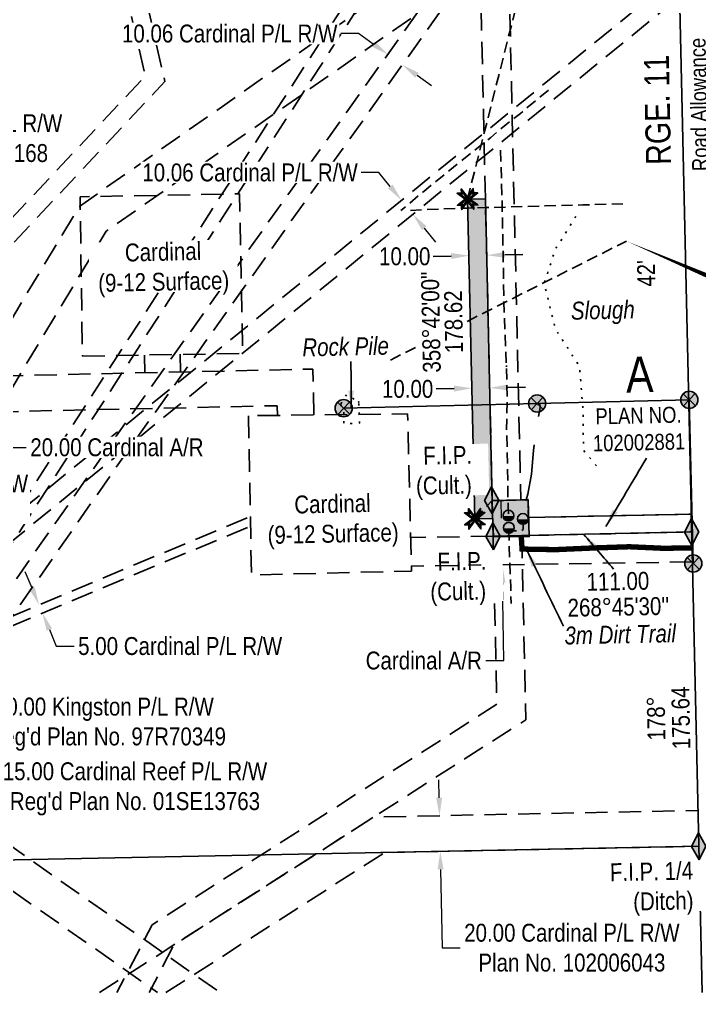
# Model space of a CAD drawing. Extents: x 618590 to 619878, y 5479492 to 5480458.
# Drawn here: x 619059 to 619439, y 5479514 to 5480057 of the extents above; entities that cross this region are included whole.
import ezdxf
from ezdxf.enums import TextEntityAlignment as Align

# ---------------------------------------------------------------- set-up
doc = ezdxf.new("R2010")
doc.units = 0
doc.header["$LTSCALE"] = 5
doc.header["$PDSIZE"] = 0.5
for name, pattern in [('DASHED2', [9.525, 6.35, -3.175]), ('foc-ACCESSROAD', [3.75, 2.5, -1.25]), ('foc-TIELINE', [1.875, 1.25, -0.625]), ('foc-TOPO', [1, 0.2, -0.8]), ('POWERLINE5', [7.8, 2.4, -0.6, 0.6, -0.6, 0.6, -0.6, 2.4]), ('UG_PIPE', [1.875, 1.25, -0.625])]:
    doc.linetypes.add(name, pattern=pattern)
doc.layers.get('Defpoints').update_dxf_attribs({"color": 9})
for name, color, linetype in [('AS-PIPE-UG', 44, 'UG_PIPE'), ('AS-POWER', 104, 'foc-POWER'), ('AS-POWER-BURIED', 72, 'DASHED2'), ('AS-POWER-EXISTING', 72, 'POWERLINE5'), ('AS-ROADS', 254, 'Continuous'), ('AS-SYMBOL', 7, 'Continuous'), ('C-AR', 13, 'foc-ACCESSROAD'), ('D-TXT', 6, 'Continuous'), ('F-AR', 190, 'foc-ACCESSROAD'), ('L-BD', 7, 'Continuous'), ('L-MON', 1, 'Continuous'), ('L-TIE', 7, 'foc-TIELINE'), ('L-TITLEDB-T', 4, 'Continuous'), ('P-IOP2-H', 21, 'Continuous'), ('P-PROPOSED', 10, 'Continuous'), ('R- OTHER', 7, 'Continuous'), ('T-GENERAL', 48, 'foc-TOPO')]:
    doc.layers.add(name, color=color, linetype=linetype)
doc.layers.add('F-AR-T', color=190, linetype='Continuous', lineweight=9)
doc.layers.add('T-TEXT', color=48, linetype='Continuous', lineweight=18)
doc.styles.add('80', font='ARIALN.TTF', dxfattribs={"height": 10})
doc.styles.add('80CG', font='ARIALN.TTF', dxfattribs={"height": 10})
doc.styles.add('80L', font='ARIALN.TTF', dxfattribs={"height": 10})
doc.styles.add('DESCRIPTION', font='ARIALN.TTF', dxfattribs={"height": 2.5})
doc.styles.add('ELEVATION', font='ARIALN.TTF', dxfattribs={"height": 2.5})
doc.styles.add('foc-LtypeFont', font='ARIALN.TTF', dxfattribs={"height": 7.35})
doc.styles.add('POINTNUMBER', font='ARIALN.TTF', dxfattribs={"height": 2.5})
doc.linetypes.add('foc-POWER', pattern='A,6,-1,["P",foc-LtypeFont,S=0.2,R=0,X=-0.625,Y=-0.75],-1.24,4', length=12.24)
doc.dimstyles.new('Compass 5 000', dxfattribs={"dimscale": 5, "dimtxt": 9, "dimasz": 2, "dimexe": 0.2, "dimexo": 0.0625, "dimgap": 0.5, "dimtad": 0, "dimtih": 1, "dimtoh": 1, "dimzin": 0, "dimdsep": 46, "dimtxsty": '80CG', "dimcen": 0.1, "dimse1": 1, "dimse2": 1, "dimclrd": 256, "dimclrt": 256, "dimaunit": 1, "dimadec": 4, "dimazin": 0, "dimtfac": 0.06, "dimtofl": 0, "dimtmove": 0, "dimatfit": 1, "dimfxl": 0.2, "dimtolj": 1, "dimtzin": 0, "dimlwd": -1, "dimarcsym": 0})

# ---------------------------------------------------------------- blocks, each defined once
blk = doc.blocks.new('RISER')
h = blk.add_hatch(color=255)
h.dxf.hatch_style = 1
edge = h.paths.add_edge_path()
edge.add_arc((0, 0), 0.7, 0, 360)
blk.add_hatch(color=13).paths.add_polyline_path([(0.58, -0.15), (-0.58, -0.15, 0.774597)])
at = {"color": 13}
blk.add_line((-0.58, -0.15), (0.58, -0.15), dxfattribs=at)
blk.add_circle((0, 0), 0.6, dxfattribs=at)
blk = doc.blocks.new('*D390')
at = {"layer": 'Defpoints', "color": 0, "transparency": 16777216}
for p in [(619311.59, 5479851.54), (619311.69, 5479846.98), (619321.69, 5479847.2)]:
    blk.add_point(p, dxfattribs=at)
at = {"layer": 'L-BD', "transparency": 16777216}
for p, q in [((619301.6, 5479851.32), (619291.6, 5479851.11)), ((619331.59, 5479851.98), (619341.58, 5479852.19))]:
    blk.add_line(p, q, dxfattribs=at)
for points in [[(619301.56, 5479852.99), (619301.63, 5479849.66), (619311.59, 5479851.54)], [(619331.55, 5479853.64), (619331.62, 5479850.31), (619321.59, 5479851.76)]]:
    blk.add_solid(points, dxfattribs=at)
at = {"layer": 'L-BD', "transparency": 16777216, "insert": (619275.66, 5479851.11), "char_height": 10, "attachment_point": 5, "style": '80CG'}
blk.add_mtext('\\A1;10.00', dxfattribs=at)
blk = doc.blocks.new('*D391')
at = {"layer": 'Defpoints', "color": 0, "transparency": 16777216}
for p in [(619309.98, 5479925.59), (619309.98, 5479925.58), (619319.98, 5479925.81)]:
    blk.add_point(p, dxfattribs=at)
at = {"layer": 'L-BD', "transparency": 16777216}
for p, q in [((619299.98, 5479925.36), (619289.99, 5479925.14)), ((619329.97, 5479926.02), (619339.97, 5479926.23))]:
    blk.add_line(p, q, dxfattribs=at)
for points in [[(619299.95, 5479927.03), (619300.02, 5479923.7), (619309.98, 5479925.58)], [(619329.94, 5479927.68), (619330.01, 5479924.35), (619319.98, 5479925.8)]]:
    blk.add_solid(points, dxfattribs=at)
at = {"layer": 'L-BD', "transparency": 16777216, "insert": (619274.05, 5479925.14), "char_height": 10, "attachment_point": 5, "style": '80CG'}
blk.add_mtext('\\A1;10.00', dxfattribs=at)
blk = doc.blocks.new('*D392')
at = {"layer": 'Defpoints', "color": 0, "transparency": 16777216}
for p in [(618929.81, 5479985.79), (618933.54, 5479964.69), (618913.85, 5479961.22)]:
    blk.add_point(p, dxfattribs=at)
at = {"layer": 'F-AR-T', "transparency": 16777216}
for p, q in [((618939.66, 5479987.53), (618960.13, 5479991.14)), ((618900.27, 5479980.57), (618890.43, 5479978.83))]:
    blk.add_line(p, q, dxfattribs=at)
for points in [[(618939.37, 5479989.17), (618939.95, 5479985.89), (618929.81, 5479985.79)], [(618899.98, 5479982.21), (618900.56, 5479978.93), (618910.12, 5479982.31)]]:
    blk.add_solid(points, dxfattribs=at)
at = {"layer": 'F-AR-T', "transparency": 16777216, "insert": (619022.59, 5479991.14), "char_height": 10, "attachment_point": 5, "style": '80CG'}
blk.add_mtext('\\A1;20.00 Cardinal P/L R/W\\PPlan No. 101991168', dxfattribs=at)
blk = doc.blocks.new('*D394')
at = {"layer": 'Defpoints', "color": 0, "transparency": 16777216}
for p in [(619003.31, 5479631.47), (619010.06, 5479626.73), (618998.58, 5479610.36)]:
    blk.add_point(p, dxfattribs=at)
at = {"layer": 'F-AR-T', "transparency": 16777216}
for p, q in [((619009.05, 5479639.65), (619026.05, 5479663.92)), ((619026.05, 5479663.92), (619036.05, 5479663.92)), ((618986.09, 5479606.9), (618980.35, 5479598.71))]:
    blk.add_line(p, q, dxfattribs=at)
for points in [[(619007.68, 5479640.61), (619010.41, 5479638.7), (619003.31, 5479631.47)], [(618984.73, 5479607.86), (618987.46, 5479605.95), (618991.83, 5479615.09)]]:
    blk.add_solid(points, dxfattribs=at)
at = {"layer": 'F-AR-T', "transparency": 16777216, "insert": (619106.26, 5479663.92), "char_height": 10, "attachment_point": 5, "style": '80CG'}
blk.add_mtext("\\A1;20.00 Kingston P/L R/W \\P Reg'd Plan No. 97R70349", dxfattribs=at)
blk = doc.blocks.new('*D395')
at = {"layer": 'Defpoints', "color": 0, "transparency": 16777216}
for p in [(619364.47, 5479614.27), (619293.89, 5479592.86), (619364.87, 5479594.28)]:
    blk.add_point(p, dxfattribs=at)
at = {"layer": 'F-AR-T', "transparency": 16777216}
for p, q in [((619293.29, 5479622.85), (619293.09, 5479632.84)), ((619294.09, 5479582.86), (619294.96, 5479539.08)), ((619294.96, 5479539.08), (619304.96, 5479539.08))]:
    blk.add_line(p, q, dxfattribs=at)
for points in [[(619294.95, 5479622.88), (619291.62, 5479622.81), (619293.49, 5479612.85)], [(619295.75, 5479582.89), (619292.42, 5479582.83), (619293.89, 5479592.86)]]:
    blk.add_solid(points, dxfattribs=at)
at = {"layer": 'F-AR-T', "transparency": 16777216, "insert": (619367.42, 5479539.08), "char_height": 10, "width": 599.5566, "attachment_point": 5, "style": '80CG'}
blk.add_mtext('\\A1;20.00 Cardinal P/L R/W \\PPlan No. 102006043', dxfattribs=at)
blk = doc.blocks.new('*D397')
at = {"layer": 'Defpoints', "color": 0, "transparency": 16777216}
for p in [(619300.1, 5479768.53), (619328.53, 5479752.96), (619300.34, 5479752.54)]:
    blk.add_point(p, dxfattribs=at)
at = {"layer": 'F-AR-T', "transparency": 16777216}
for p, q in [((619328.15, 5479778.95), (619328, 5479788.95)), ((619328.68, 5479742.96), (619328.83, 5479732.96)), ((619329.33, 5479699.43), (619328.83, 5479732.96)), ((619319.33, 5479699.43), (619329.33, 5479699.43))]:
    blk.add_line(p, q, dxfattribs=at)
for points in [[(619329.81, 5479778.98), (619326.48, 5479778.93), (619328.3, 5479768.95)], [(619330.35, 5479742.99), (619327.02, 5479742.94), (619328.53, 5479752.96)]]:
    blk.add_solid(points, dxfattribs=at)
at = {"layer": 'F-AR-T', "transparency": 16777216, "insert": (619284.71, 5479699.43), "char_height": 10, "attachment_point": 5, "style": '80CG'}
blk.add_mtext('\\A1;Cardinal A/R', dxfattribs=at)
blk = doc.blocks.new('*D402')
at = {"layer": 'Defpoints', "color": 0, "transparency": 16777216}
for p in [(619264.57, 5480037.96), (619244.28, 5480009.45), (619252.49, 5480003.61)]:
    blk.add_point(p, dxfattribs=at)
at = {"layer": 'F-AR-T', "transparency": 16777216}
for p, q in [((619248.27, 5480049.55), (619238.27, 5480049.55)), ((619256.42, 5480043.76), (619248.27, 5480049.55)), ((619280.93, 5480026.32), (619289.07, 5480020.52))]:
    blk.add_line(p, q, dxfattribs=at)
for points in [[(619257.39, 5480045.11), (619255.45, 5480042.4), (619264.57, 5480037.96)], [(619281.89, 5480027.67), (619279.96, 5480024.96), (619272.78, 5480032.11)]]:
    blk.add_solid(points, dxfattribs=at)
at = {"layer": 'F-AR-T', "transparency": 16777216, "insert": (619176.27, 5480049.55), "char_height": 10, "attachment_point": 5, "style": '80CG', "bg_fill": 3, "box_fill_scale": 1.1, "bg_fill_color": 256, "bg_fill_true_color": 13158600, "bg_fill_transparency": 0}
blk.add_mtext('\\A1;10.06 Cardinal P/L R/W', dxfattribs=at)
blk = doc.blocks.new('*D404')
at = {"layer": 'Defpoints', "color": 0, "transparency": 16777216}
for p in [(619272.27, 5479956.48), (619260.55, 5479946.92), (619266.9, 5479939.12)]:
    blk.add_point(p, dxfattribs=at)
at = {"layer": 'F-AR-T', "transparency": 16777216}
for p, q in [((619259.63, 5479971.98), (619249.63, 5479971.98)), ((619265.95, 5479964.23), (619259.63, 5479971.98)), ((619284.94, 5479940.93), (619291.26, 5479933.18))]:
    blk.add_line(p, q, dxfattribs=at)
for points in [[(619267.24, 5479965.28), (619264.66, 5479963.17), (619272.27, 5479956.48)], [(619286.23, 5479941.98), (619283.65, 5479939.88), (619278.62, 5479948.68)]]:
    blk.add_solid(points, dxfattribs=at)
at = {"layer": 'F-AR-T', "transparency": 16777216, "insert": (619187.63, 5479971.98), "char_height": 10, "attachment_point": 5, "style": '80CG', "bg_fill": 3, "box_fill_scale": 1.1, "bg_fill_color": 256, "bg_fill_true_color": 13158600, "bg_fill_transparency": 0}
blk.add_mtext('\\A1;10.06 Cardinal P/L R/W', dxfattribs=at)
blk = doc.blocks.new('*D405')
at = {"layer": 'Defpoints', "color": 0, "transparency": 16777216}
for p in [(619198.48, 5479861.69), (619051.75, 5479858.48), (619198.92, 5479841.7)]:
    blk.add_point(p, dxfattribs=at)
at = {"layer": 'F-AR-T', "transparency": 16777216}
for p, q in [((619051.53, 5479868.48), (619051.31, 5479878.48)), ((619052.4, 5479828.5), (619052.62, 5479818.5)), ((619052.62, 5479818.5), (619062.62, 5479818.5))]:
    blk.add_line(p, q, dxfattribs=at)
for points in [[(619053.19, 5479868.52), (619049.86, 5479868.45), (619051.75, 5479858.48)], [(619054.07, 5479828.53), (619050.74, 5479828.46), (619052.18, 5479838.5)]]:
    blk.add_solid(points, dxfattribs=at)
at = {"layer": 'F-AR-T', "transparency": 16777216, "insert": (619113.28, 5479818.5), "char_height": 10, "attachment_point": 5, "style": '80CG', "bg_fill": 3, "box_fill_scale": 1.1, "bg_fill_color": 256, "bg_fill_true_color": 13158600, "bg_fill_transparency": 0}
blk.add_mtext('\\A1;20.00 Cardinal A/R', dxfattribs=at)
blk = doc.blocks.new('*D406')
at = {"layer": 'Defpoints', "color": 0, "transparency": 16777216}
for p in [(618879.14, 5479788.21), (618859.79, 5479764.39), (618879.78, 5479764.94)]:
    blk.add_point(p, dxfattribs=at)
at = {"layer": 'F-AR-T', "transparency": 16777216}
for p, q in [((618849.16, 5479787.38), (618839.16, 5479787.11)), ((618889.13, 5479788.49), (618941.06, 5479789.92))]:
    blk.add_line(p, q, dxfattribs=at)
for points in [[(618849.11, 5479789.05), (618849.2, 5479785.72), (618859.15, 5479787.66)], [(618889.09, 5479790.15), (618889.18, 5479786.82), (618879.14, 5479788.21)]]:
    blk.add_solid(points, dxfattribs=at)
at = {"layer": 'F-AR-T', "transparency": 16777216, "insert": (619003.52, 5479789.92), "char_height": 10, "attachment_point": 5, "style": '80CG', "bg_fill": 3, "box_fill_scale": 1.1, "bg_fill_color": 256, "bg_fill_true_color": 13158600, "bg_fill_transparency": 0}
blk.add_mtext('\\A1;20.00 Cardinal P/L R/W\\PPlan No. 102006010', dxfattribs=at)
blk = doc.blocks.new('*D385')
at = {"layer": 'Defpoints', "color": 0, "transparency": 16777216}
for p in [(618946.28, 5479626.05), (618931.57, 5479609.17), (618946.57, 5479609.43)]:
    blk.add_point(p, dxfattribs=at)
at = {"layer": 'F-AR-T', "transparency": 16777216}
for p, q in [((618956.27, 5479626.22), (619047.67, 5479627.81)), ((618921.28, 5479625.61), (618911.29, 5479625.44))]:
    blk.add_line(p, q, dxfattribs=at)
for points in [[(618956.25, 5479627.89), (618956.3, 5479624.56), (618946.28, 5479626.05)], [(618921.26, 5479627.28), (618921.31, 5479623.95), (618931.28, 5479625.79)]]:
    blk.add_solid(points, dxfattribs=at)
at = {"layer": 'F-AR-T', "transparency": 16777216, "insert": (619123.37, 5479627.81), "char_height": 10, "width": 805.5708, "attachment_point": 5, "style": '80CG'}
blk.add_mtext("\\A1;15.00 Cardinal Reef P/L R/W \\PReg'd Plan No. 01SE13763 ", dxfattribs=at)
blk = doc.blocks.new('*D386')
at = {"layer": 'Defpoints', "color": 0, "transparency": 16777216}
for p in [(619081.67, 5479735.55), (619071.68, 5479725.96), (619083.6, 5479730.94)]:
    blk.add_point(p, dxfattribs=at)
at = {"layer": 'F-AR-T', "transparency": 16777216}
for p, q in [((619065.9, 5479739.8), (619062.04, 5479749.02)), ((619075.54, 5479716.73), (619079.39, 5479707.51)), ((619079.39, 5479707.51), (619089.39, 5479707.51))]:
    blk.add_line(p, q, dxfattribs=at)
for points in [[(619067.44, 5479740.44), (619064.36, 5479739.16), (619069.75, 5479730.57)], [(619077.08, 5479717.38), (619074, 5479716.09), (619071.68, 5479725.96)]]:
    blk.add_solid(points, dxfattribs=at)
at = {"layer": 'F-AR-T', "transparency": 16777216, "insert": (619148.6, 5479707.51), "char_height": 10, "attachment_point": 5, "style": '80CG'}
blk.add_mtext('\\A1;5.00 Cardinal P/L R/W', dxfattribs=at)
blk = doc.blocks.new('TEMP')
h = blk.add_hatch(color=255)
h.dxf.hatch_style = 1
h.paths.add_polyline_path([(0, 0.25), (-0.67, 1.15), (-0.67, 0.67), (-1.15, 0.67), (-0.25, 0), (-1.15, -0.67), (-0.67, -0.67), (-0.67, -1.15), (0, -0.25), (0.67, -1.15), (0.67, -0.67), (1.15, -0.67), (0.25, 0), (1.15, 0.67), (0.67, 0.67), (0.67, 1.15)])
h.paths.add_polyline_path([(0.57, 0.85), (0.57, 0.57), (0.85, 0.57), (0.08, 0), (0.85, -0.57), (0.57, -0.57), (0.57, -0.85), (0, -0.08), (-0.57, -0.85), (-0.57, -0.57), (-0.85, -0.57), (-0.08, 0), (-0.85, 0.57), (-0.57, 0.57), (-0.57, 0.85), (0, 0.08)], flags=16)
h = blk.add_hatch(color=1)
h.dxf.hatch_style = 1
h.paths.add_polyline_path([(0, 0.08), (-0.57, 0.85), (-0.57, 0.57), (-0.85, 0.57), (-0.08, 0), (-0.85, -0.57), (-0.57, -0.57), (-0.57, -0.85), (0, -0.08), (0.57, -0.85), (0.57, -0.57), (0.85, -0.57), (0.08, 0), (0.85, 0.57), (0.57, 0.57), (0.57, 0.85)])
at = {"color": 1}
for p, q in [((-0.08, 0), (0.08, 0)), ((0, 0.08), (0, -0.08))]:
    blk.add_line(p, q, dxfattribs=at)
at = {"color": 255, "flags": 128}
blk.add_lwpolyline([(-0.25, 0), (-1.15, 0.67), (-0.67, 0.67), (-0.67, 1.15), (0, 0.25), (0.67, 1.15), (0.67, 0.67), (1.15, 0.67), (0.25, 0), (1.15, -0.67), (0.67, -0.67), (0.67, -1.15), (0, -0.25), (-0.67, -1.15), (-0.67, -0.67), (-1.15, -0.67)], close=True, dxfattribs=at)
at = {"color": 1, "flags": 128}
blk.add_lwpolyline([(-0.08, 0), (-0.85, 0.57), (-0.57, 0.57), (-0.57, 0.85), (0, 0.08), (0.57, 0.85), (0.57, 0.57), (0.85, 0.57), (0.08, 0), (0.85, -0.57), (0.57, -0.57), (0.57, -0.85), (0, -0.08), (-0.57, -0.85), (-0.57, -0.57), (-0.85, -0.57)], close=True, dxfattribs=at)
blk = doc.blocks.new('POWERPOLE')
h = blk.add_hatch(color=255)
edge = h.paths.add_edge_path()
edge.add_arc((0, 0), 0.96, 0, 360)
at = {"linetype": 'Continuous'}
for p, q in [((0.68, -0.68), (-0.68, 0.68)), ((-0.68, -0.68), (0.68, 0.68))]:
    blk.add_line(p, q, dxfattribs=at)
blk.add_circle((0, 0), 0.96, dxfattribs=at)
blk = doc.blocks.new('FIP')
h = blk.add_hatch(color=80)
h.dxf.hatch_style = 1
h.paths.add_polyline_path([(0, -1.5), (-0.8, 0), (0, 1.5), (0.8, 0)])
at = {"color": 80}
blk.add_lwpolyline([(0, -1.5), (-0.8, 0), (0, 1.5), (0.8, 0)], close=True, dxfattribs=at)

msp = doc.modelspace()

# ---------------------------------------------------------------- hatches: boundary and pattern name
at = {"layer": 'AS-ROADS'}
h = msp.add_hatch(color=256, dxfattribs=at)
h.dxf.hatch_style = 1
h.paths.add_polyline_path([(619323.687, 5479768.832), (619343.581, 5479768.712), (619342.918, 5479789.223), (619322.742, 5479788.601)])
at = {"layer": 'P-IOP2-H', "linetype": 'Continuous'}
h = msp.add_hatch(color=256, dxfattribs=at)
h.dxf.hatch_style = 1
h.paths.add_polyline_path([(619323.165, 5479778.874), (619319.115, 5479957.389), (619309.121, 5479957.163), (619313.171, 5479778.647)])

# ---------------------------------------------------------------- linework, layer by layer
at = {"layer": 'AS-PIPE-UG', "flags": 128}
for points in [[(619354.42, 5480017.99), (619348.037, 5480012.798), (619338.636, 5480004.989), (619330.747, 5479998.877), (619322.057, 5479991.494), (619311.678, 5479983.366), (619299.222, 5479973.301), (619286.021, 5479962.547), (619271.81, 5479950.696)], [(619331.954, 5479781.354), (619331.87, 5479785.574), (619331.705, 5479790.035), (619331.424, 5479809.069), (619330.975, 5479827.776), (619331.246, 5479845.358), (619330.86, 5479863.858), (619330.86, 5479863.858), (619330.114, 5479881.431), (619329.427, 5479900.026), (619329.176, 5479918.018), (619328.836, 5479935.132), (619328.528, 5479951.989), (619328.102, 5479968.181), (619327.606, 5479985.252)], [(619277.231, 5479950.874), (619294.031, 5479951.626), (619309.207, 5479952.133), (619314.201, 5479952.252), (619319.162, 5479952.39), (619330.798, 5479952.753), (619352.245, 5479953.361), (619373.511, 5479953.898), (619396.292, 5479954.529)], [(619308.907, 5479888.888), (619397.876, 5479933.711)], [(619266.039, 5479867.29), (619280.874, 5479874.764)], [(619340.061, 5479777.972), (619340.269, 5479774.034), (619340.198, 5479772.593), (619339.379, 5479771.998), (619337.304, 5479771.994), (619334.673, 5479771.98), (619332.386, 5479771.967)], [(619332.264, 5479772.751), (619332.318, 5479765.886), (619332.687, 5479753.907), (619333.382, 5479740.296), (619333.437, 5479731.303)]]:
    msp.add_lwpolyline(points, dxfattribs=at)
at = {"layer": 'AS-POWER', "color": 242, "true_color": 0xe30022}
for p, q in [((619239.926, 5479840.367), (619347.991, 5479843.018)), ((619347.991, 5479843.018), (619432.999, 5479845.036)), ((619432.999, 5479845.036), (619435.23, 5479753.68))]:
    msp.add_line(p, q, dxfattribs=at)
at = {"layer": 'AS-POWER-BURIED', "color": 242, "true_color": 0xe30022, "flags": 128}
msp.add_lwpolyline([(619341.611, 5479788.697), (619342.775, 5479792.309), (619344.872, 5479803.643), (619345.954, 5479816.776), (619347.561, 5479830.22), (619349.72, 5479840.692), (619349.576, 5479842.846), (619348.269, 5479842.344)], dxfattribs=at)
at = {"layer": 'AS-ROADS', "flags": 128}
msp.add_lwpolyline([(619323.687, 5479768.832), (619343.581, 5479768.712), (619342.918, 5479789.223), (619322.742, 5479788.601)], close=True, dxfattribs=at)
at = {"layer": 'AS-ROADS', "const_width": 2.999, "flags": 128}
msp.add_lwpolyline([(619339.194, 5479767.937), (619339.112, 5479769.316), (619339.6, 5479761.715), (619358.4, 5479761.409), (619380.056, 5479762.36), (619399.431, 5479763.01), (619418.816, 5479762.146), (619434.07, 5479762.404)], dxfattribs=at)
at = {"layer": 'C-AR', "color": 14, "flags": 128}
for points in [[(619339.384, 5479769.227), (619434.317, 5479771.284), (619434.103, 5479781.278), (619343.155, 5479779.308), (619342.927, 5479789.322), (619338.93, 5479789.231), (619328.937, 5480229.663), (619316.301, 5480264.068)], [(619322.939, 5479788.869), (619313.007, 5480226.643), (619300.824, 5480259.815)], [(619323.543, 5479769.349), (619322.742, 5479788.601)], [(619339.384, 5479769.227), (619341.716, 5479666.433), (619145.131, 5479540.69), (619131.329, 5479514.083)], [(619323.393, 5479768.864), (619325.521, 5479675.062), (619132.904, 5479551.857), (619113.31, 5479514.083)]]:
    msp.add_lwpolyline(points, dxfattribs=at)
at = {"layer": 'D-TXT', "color": 14, "flags": 128}
msp.add_lwpolyline([(619397.876, 5479933.711, 0, 4.998, 0), (619490.952, 5479893.876, 0, 0, 0)], format="xyseb", dxfattribs=at)
at = {"layer": 'F-AR'}
for p, q in [((619128.628, 5479870.07), (619128.844, 5479860.17)), ((619148.616, 5479870.507), (619148.833, 5479860.607)), ((618959.194, 5479662.38), (619170.806, 5479514.083)), ((618947.719, 5479646.007), (619135.968, 5479514.083))]:
    msp.add_line(p, q, dxfattribs=at)
at = {"layer": 'F-AR', "flags": 128}
for points in [[(619055.188, 5480390.18), (619140.118, 5480022.913), (618760.019, 5479617.645)], [(619045.39, 5480387.915), (619129.11, 5480025.878), (618745.942, 5479617.337)], [(619421.323, 5480345.734), (618906.079, 5479548.512)], [(619421.617, 5480332.718), (618912.221, 5479544.543)], [(619368.17, 5480183.531), (619112.457, 5479824.22), (618955.557, 5479600.052), (618871.704, 5479597.979)], [(619363.69, 5480142.723), (619092.295, 5479953.104), (618932.089, 5479686.504), (618844.564, 5479607.07), (618858.001, 5479592.265), (618947.708, 5479673.68), (619107.238, 5479939.154), (619425.494, 5480161.515)], [(619359.287, 5480153.705), (619120.673, 5479818.421), (618960.883, 5479590.124), (618871.952, 5479587.925)], [(618871.22, 5479630.012), (618946.498, 5479690.896), (619427.275, 5480082.84)], [(618877.544, 5479622.193), (618952.837, 5479683.088), (619427.564, 5480070.1)], [(619094.046, 5479869.48), (619183.543, 5479871.007), (619181.781, 5479960.09), (619092.718, 5479958.474), (619094.046, 5479869.48)], [(619223.356, 5479836.605), (619222.796, 5479862.225), (618729.257, 5479851.431)], [(619202.908, 5479836.362), (619202.789, 5479841.789), (618729.694, 5479831.443)], [(618793.924, 5479615.292), (619185.98, 5479779.146)], [(618794.042, 5479609.923), (619187.907, 5479774.534)], [(619323.392, 5479768.879), (619434.317, 5479771.284)], [(619323.392, 5479768.88), (619277.404, 5479768.196)], [(619434.709, 5479754.538), (619277.641, 5479752.203)], [(619103.534, 5479514.083), (619256.797, 5479612.116), (619437.905, 5479615.732)], [(619140.639, 5479514.083), (619262.827, 5479592.239), (619438.304, 5479595.742)]]:
    msp.add_lwpolyline(points, dxfattribs=at)
msp.add_lwpolyline([(619186.751, 5479836.17), (619188.419, 5479747.241), (619277.872, 5479749.47), (619275.679, 5479837.227)], close=True, dxfattribs=at)
at = {"layer": 'L-TIE'}
for q in [(619420.171, 5480396.604), (619420.171, 5480396.603)]:
    msp.add_line((619309.121, 5479957.163), q, dxfattribs=at)
at = {"layer": 'L-TIE', "flags": 128}
msp.add_lwpolyline([(619313.171, 5479778.648), (619322.742, 5479788.601)], dxfattribs=at)
at = {"layer": 'P-PROPOSED'}
for points in [[(619323.166, 5479778.874), (619319.116, 5479957.389), (619309.121, 5479957.163), (619313.171, 5479778.648)], [(619323.165, 5479778.874), (619319.115, 5479957.389), (619309.121, 5479957.163), (619313.171, 5479778.647)]]:
    msp.add_lwpolyline(points, close=True, dxfattribs=at)
at = {"layer": 'R- OTHER', "flags": 128}
for points in [[(618590.159, 5480382.016), (619420.066, 5480401.255), (619440.153, 5479514.083)], [(619434.103, 5479781.278), (619434.329, 5479771.284), (619323.392, 5479768.88), (619322.939, 5479788.869), (619338.93, 5479789.231), (619342.927, 5479789.322), (619343.155, 5479779.308), (619434.103, 5479781.278)], [(619339.384, 5479769.227), (619323.392, 5479768.879)], [(619438.304, 5479595.742), (618590.159, 5479578.811)], [(619438.304, 5479595.742), (619260.616, 5479592.195)]]:
    msp.add_lwpolyline(points, dxfattribs=at)
at = {"layer": 'T-GENERAL', "flags": 128}
for points in [[(619369.647, 5479947.518), (619358.14, 5479929.043), (619351.963, 5479910.064), (619358.187, 5479884.585), (619371.685, 5479863.741), (619373.674, 5479838.752), (619373.869, 5479816.947), (619382.47, 5479806.648)], [(619238.134, 5479842.627), (619239.934, 5479839.432), (619240.004, 5479831.725), (619248.769, 5479832.102), (619248.357, 5479843.93), (619241.596, 5479848.008), (619238.134, 5479842.627)]]:
    msp.add_lwpolyline(points, dxfattribs=at)
at = {"layer": 'T-GENERAL'}
msp.add_point((619248.357, 5479843.93, 597.798), dxfattribs=at)

# ---------------------------------------------------------------- block references
at = {"layer": 'AS-POWER-EXISTING', "xscale": 4.99840898537173, "yscale": 4.99840898537173, "zscale": 4.99840898537173, "rotation": 1.252803124995759}
for p in [(619239.926, 5479840.367), (619347.991, 5479843.018), (619432.999, 5479845.036), (619435.23, 5479753.68)]:
    msp.add_blockref('POWERPOLE', p, dxfattribs=at)
at = {"layer": 'AS-SYMBOL', "xscale": 5, "yscale": 5, "zscale": 5}
for p in [(619331.976, 5479780.413), (619340.046, 5479778.585), (619332.234, 5479773.638)]:
    msp.add_blockref('RISER', p, dxfattribs=at)
at = {"layer": 'L-MON'}
for name, p, xscale, yscale, zscale, rotation in [('TEMP', (619309.121, 5479957.163), 4.99840898537173, 4.99840898537173, 4.99840898537173, 1.252803124995759), ('TEMP', (619313.171, 5479778.648), 4.99840898537173, 4.99840898537173, 4.99840898537173, 1.252803124995759), ('TEMP', (619313.171, 5479778.648), 4.99840898537173, 4.99840898537173, 4.99840898537173, 1.252803124995759), ('FIP', (619434.317, 5479771.284), 4.996530533290938, 4.996530533290938, 4.996530533290938, 1.252803124995758)]:
    msp.add_blockref(name, p, dxfattribs=dict(at, xscale=xscale, yscale=yscale, zscale=zscale, rotation=rotation))

# ---------------------------------------------------------------- texts
at = {"layer": 'D-TXT', "color": 3, "insert": (619408.904, 5479976.099), "char_height": 13.9955, "attachment_point": 1, "rotation": 91.2528, "style": '80L'}
msp.add_mtext_dynamic_manual_height_columns('RGE. 11', width=133.49985, gutter_width=47.485, heights=[0], dxfattribs=at)
at = {"layer": 'L-BD', "style": '80L'}
for s, height, rotation, p in [("42'", 9.9968, 91.1366, (619408.847, 5479915.699)), ('358°42\'00"', 9.9968, 91.1366, (619288.646, 5479888.439)), ('178.62', 9.9968, 91.1366, (619301.339, 5479888.661)), ('111.00', 9.9968, 1.1366, (619393.122, 5479743.73)), ("268°45'30''", 9.99682, 1.1366, (619393.404, 5479729.488)), ('175.64', 9.9968, 91.1366, (619428.262, 5479667.418)), ('178°', 9.9968, 91.1366, (619414.476, 5479667.088))]:
    msp.add_text(s, height=height, rotation=rotation, dxfattribs=at).set_placement(p, align=Align.MIDDLE)
at = {"layer": 'L-TITLEDB-T', "attachment_point": 5, "style": '80L'}
for s, width, insert, char_height, rotation in [('Road Allowance', 177.18917, (619438.404, 5480009.999), 8.99714, 91.2528), ('{\\C3;A}', 157.11248, (619405.264, 5479859.247), 19.9936, 1.2528), ('PLAN NO. \\P102002881', 177.18917, (619404.783, 5479828.762), 8.9971, 1.2528)]:
    msp.add_mtext_dynamic_manual_height_columns(s, width=width, gutter_width=44.986, heights=[0], dxfattribs=dict(at, insert=insert, char_height=char_height, rotation=rotation))
at = {"layer": 'T-GENERAL'}
for s, rotation, style in [('597.988', 46.25279, 'ELEVATION'), ('ROCK PILE', 25.2528, 'DESCRIPTION'), ('572', 1.2528, 'POINTNUMBER')]:
    msp.add_text(s, height=0.1, rotation=rotation, dxfattribs=dict(at, style=style)).set_placement((619248.357, 5479843.93))
at = {"layer": 'T-TEXT', "char_height": 9.99578, "attachment_point": 1, "rotation": 1.2528, "style": '80L'}
for s, insert in [('\\pi52.45335;{\\fArial Narrow|b0|i1|c0|p34;Slough}', (619314.322, 5479898.63)), ('\\pi45.94519;{\\fArial Narrow|b0|i1|c0|p34;Rock Pile}', (619170.795, 5479878.27)), ('\\pi38.61881;{\\fArial Narrow|b0|i1|c0|p34;3m Dirt Trail}', (619324.532, 5479717.542))]:
    msp.add_mtext_dynamic_manual_height_columns(s, width=139.43511, gutter_width=49.979, heights=[0], dxfattribs=dict(at, insert=insert))

# ---------------------------------------------------------------- dimensions: what is measured, and where the dimension line sits
at = {"layer": 'F-AR-T', "color": 6}
for base, p1, p2, angle, text, picture, middle in [((618929.811, 5479985.787), (618913.849, 5479961.216), (618933.538, 5479964.694), 10.02004, '20.00 Cardinal P/L R/W\\PPlan No. 101991168', '*D392', (619022.585, 5479991.144)), ((619003.307, 5479631.466), (618998.584, 5479610.361), (619010.059, 5479626.734), 54.97738, "20.00 Kingston P/L R/W \\P Reg'd Plan No. 97R70349", '*D394', (619106.26, 5479663.922)), ((618946.276, 5479626.048), (618931.573, 5479609.166), (618946.566, 5479609.427), 0.99749, "15.00 Cardinal Reef P/L R/W \\PReg'd Plan No. 01SE13763 ", '*D385', (619123.366, 5479627.814)), ((619293.887, 5479592.859), (619364.469, 5479614.266), (619364.868, 5479594.276), 271.14363, '20.00 Cardinal P/L R/W \\PPlan No. 102006043', '*D395', (619367.416, 5479539.078))]:
    dim = msp.add_linear_dim(base=base, p1=p1, p2=p2, angle=angle, text=text, dimstyle='Compass 5 000', dxfattribs=at)
    dim.commit()
    dim.dimension.update_dxf_attribs({"geometry": picture, "text_midpoint": middle, "dimtype": 161})
at = {"layer": 'F-AR-T'}
dim = msp.add_linear_dim(base=(619328.533, 5479752.96), p1=(619300.098, 5479768.534), p2=(619300.336, 5479752.541), angle=270.8517, text='Cardinal A/R', dimstyle='Compass 5 000', override={"dimtmove": 1}, dxfattribs=at)
dim.commit()
dim.dimension.update_dxf_attribs({"geometry": '*D397', "text_midpoint": (619317.46, 5479699.426), "dimtype": 161})
at = {"layer": 'L-BD', "color": 6}
for base, p1, p2, picture, middle in [((619309.982, 5479925.58), (619319.976, 5479925.811), (619309.982, 5479925.593), '*D391', (619274.049, 5479925.145)), ((619311.594, 5479851.54), (619321.687, 5479847.201), (619311.693, 5479846.983), '*D390', (619275.661, 5479851.105))]:
    dim = msp.add_linear_dim(base=base, p1=p1, p2=p2, angle=181.24708, text='10.00', dimstyle='Compass 5 000', dxfattribs=at)
    dim.commit()
    dim.dimension.update_dxf_attribs({"geometry": picture, "text_midpoint": middle, "dimtype": 161})

# ---------------------------------------------------------------- leaders
at = {"layer": 'L-BD', "color": 6, "path_type": 1}
msp.add_leader([(619373.982, 5479769.976), (619390.697, 5479750.59)], dimstyle='Compass 5 000', override={"dimgap": 0.5, "dimtad": 0}, dxfattribs=at)
at = {"layer": 'L-TITLEDB-T', "path_type": 1}
msp.add_leader([(619386.463, 5479774.371), (619409.116, 5479812.537)], dimstyle='Compass 5 000', override={"dimgap": 0.5, "dimtad": 0}, dxfattribs=at)
at = {"layer": 'T-TEXT', "path_type": 1}
msp.add_leader([(619244.183, 5479840.232), (619243.991, 5479866.457)], dimstyle='Compass 5 000', dxfattribs=at)
msp.add_leader([(619342.104, 5479761.468), (619362.7, 5479718.621)], dimstyle='Compass 5 000', override={"dimgap": 0.5, "dimtad": 0}, dxfattribs=at)

# ---------------------------------------------------------------- next in the draw order: texts
at = {"layer": 'F-AR-T', "char_height": 9.99665, "attachment_point": 5, "rotation": 1.2528, "style": '80L', "bg_fill": 3, "box_fill_scale": 1.1, "bg_fill_color": 256, "bg_fill_transparency": 0}
for insert in [(619139.254, 5479917.91), (619233.902, 5479777.183)]:
    msp.add_mtext_dynamic_manual_height_columns('Cardinal\\P(9-12 Surface)', width=80.85313, gutter_width=44.985, heights=[0], dxfattribs=dict(at, insert=insert))
at = {"layer": 'L-MON', "color": 3, "char_height": 9.99306, "attachment_point": 1, "rotation": 1.2528, "style": '80', "bg_fill": 3, "box_fill_scale": 1.1, "bg_fill_color": 256, "bg_fill_transparency": 0}
for s, insert in [('\\pi-25.41891;F.I.P. \\P\\pi-29.7815;(Cult.)', (619309.653, 5479819.352)), ('\\pi-25.41891;F.I.P. \\P\\pi-29.7815;(Cult.)', (619317.642, 5479760.187)), ('\\pi-44.93469;F.I.P. 1/4\\P\\pi-32.32408;(Ditch)', (619433.499, 5479587.209))]:
    msp.add_mtext(s, dxfattribs=dict(at, insert=insert))

# ---------------------------------------------------------------- next in the draw order: dimensions: what is measured, and where the dimension line sits
at = {"layer": 'F-AR-T', "color": 6}
dim = msp.add_linear_dim(base=(619264.569, 5480037.957), p1=(619252.492, 5480003.609), p2=(619244.282, 5480009.452), angle=144.56148, text='10.06 Cardinal P/L R/W', dimstyle='Compass 5 000', override={"dimtfill": 1}, dxfattribs=at)
dim.commit()
dim.dimension.update_dxf_attribs({"geometry": '*D402', "text_midpoint": (619176.272, 5480049.554), "dimtype": 161})

# ---------------------------------------------------------------- next in the draw order: block references
at = {"layer": 'L-MON', "xscale": 4.996530533290938, "yscale": 4.996530533290938, "zscale": 4.996530533290938, "rotation": 1.252803124995758}
for p in [(619322.662, 5479788.926), (619323.392, 5479768.88), (619438.304, 5479595.742)]:
    msp.add_blockref('FIP', p, dxfattribs=at)

# ---------------------------------------------------------------- next in the draw order: dimensions: what is measured, and where the dimension line sits
at = {"layer": 'F-AR-T', "color": 6}
dim = msp.add_aligned_dim(p1=(619266.9, 5479939.124), p2=(619260.546, 5479946.917), distance=-15.126, text='10.06 Cardinal P/L R/W', dimstyle='Compass 5 000', override={"dimtfill": 1}, dxfattribs=at)
dim.commit()
dim.dimension.update_dxf_attribs({"geometry": '*D404', "text_midpoint": (619187.631, 5479971.977)})
dim = msp.add_linear_dim(base=(619051.747, 5479858.484), p1=(619198.918, 5479841.704), p2=(619198.48, 5479861.693), angle=91.2528, text='20.00 Cardinal A/R', dimstyle='Compass 5 000', override={"dimtfill": 1}, dxfattribs=at)
dim.commit()
dim.dimension.update_dxf_attribs({"geometry": '*D405', "text_midpoint": (619113.276, 5479818.5), "dimtype": 161})

# ---------------------------------------------------------------- next in the draw order: dimensions: what is measured, and where the dimension line sits
dim = msp.add_linear_dim(base=(618879.138, 5479788.211), p1=(618859.793, 5479764.393), p2=(618879.779, 5479764.944), angle=1.57839, text='20.00 Cardinal P/L R/W\\PPlan No. 102006010', dimstyle='Compass 5 000', override={"dimtfill": 1}, dxfattribs=at)
dim.commit()
dim.dimension.update_dxf_attribs({"geometry": '*D406', "text_midpoint": (619003.52, 5479789.917), "dimtype": 161})

# ---------------------------------------------------------------- next in the draw order: dimensions: what is measured, and where the dimension line sits
dim = msp.add_linear_dim(base=(619071.682, 5479725.96), p1=(619081.671, 5479735.552), p2=(619083.598, 5479730.94), angle=292.68187, text='5.00 Cardinal P/L R/W', dimstyle='Compass 5 000', dxfattribs=at)
dim.commit()
dim.dimension.update_dxf_attribs({"geometry": '*D386', "text_midpoint": (619148.596, 5479707.506), "dimtype": 161})

doc.saveas('drawing.dxf')
